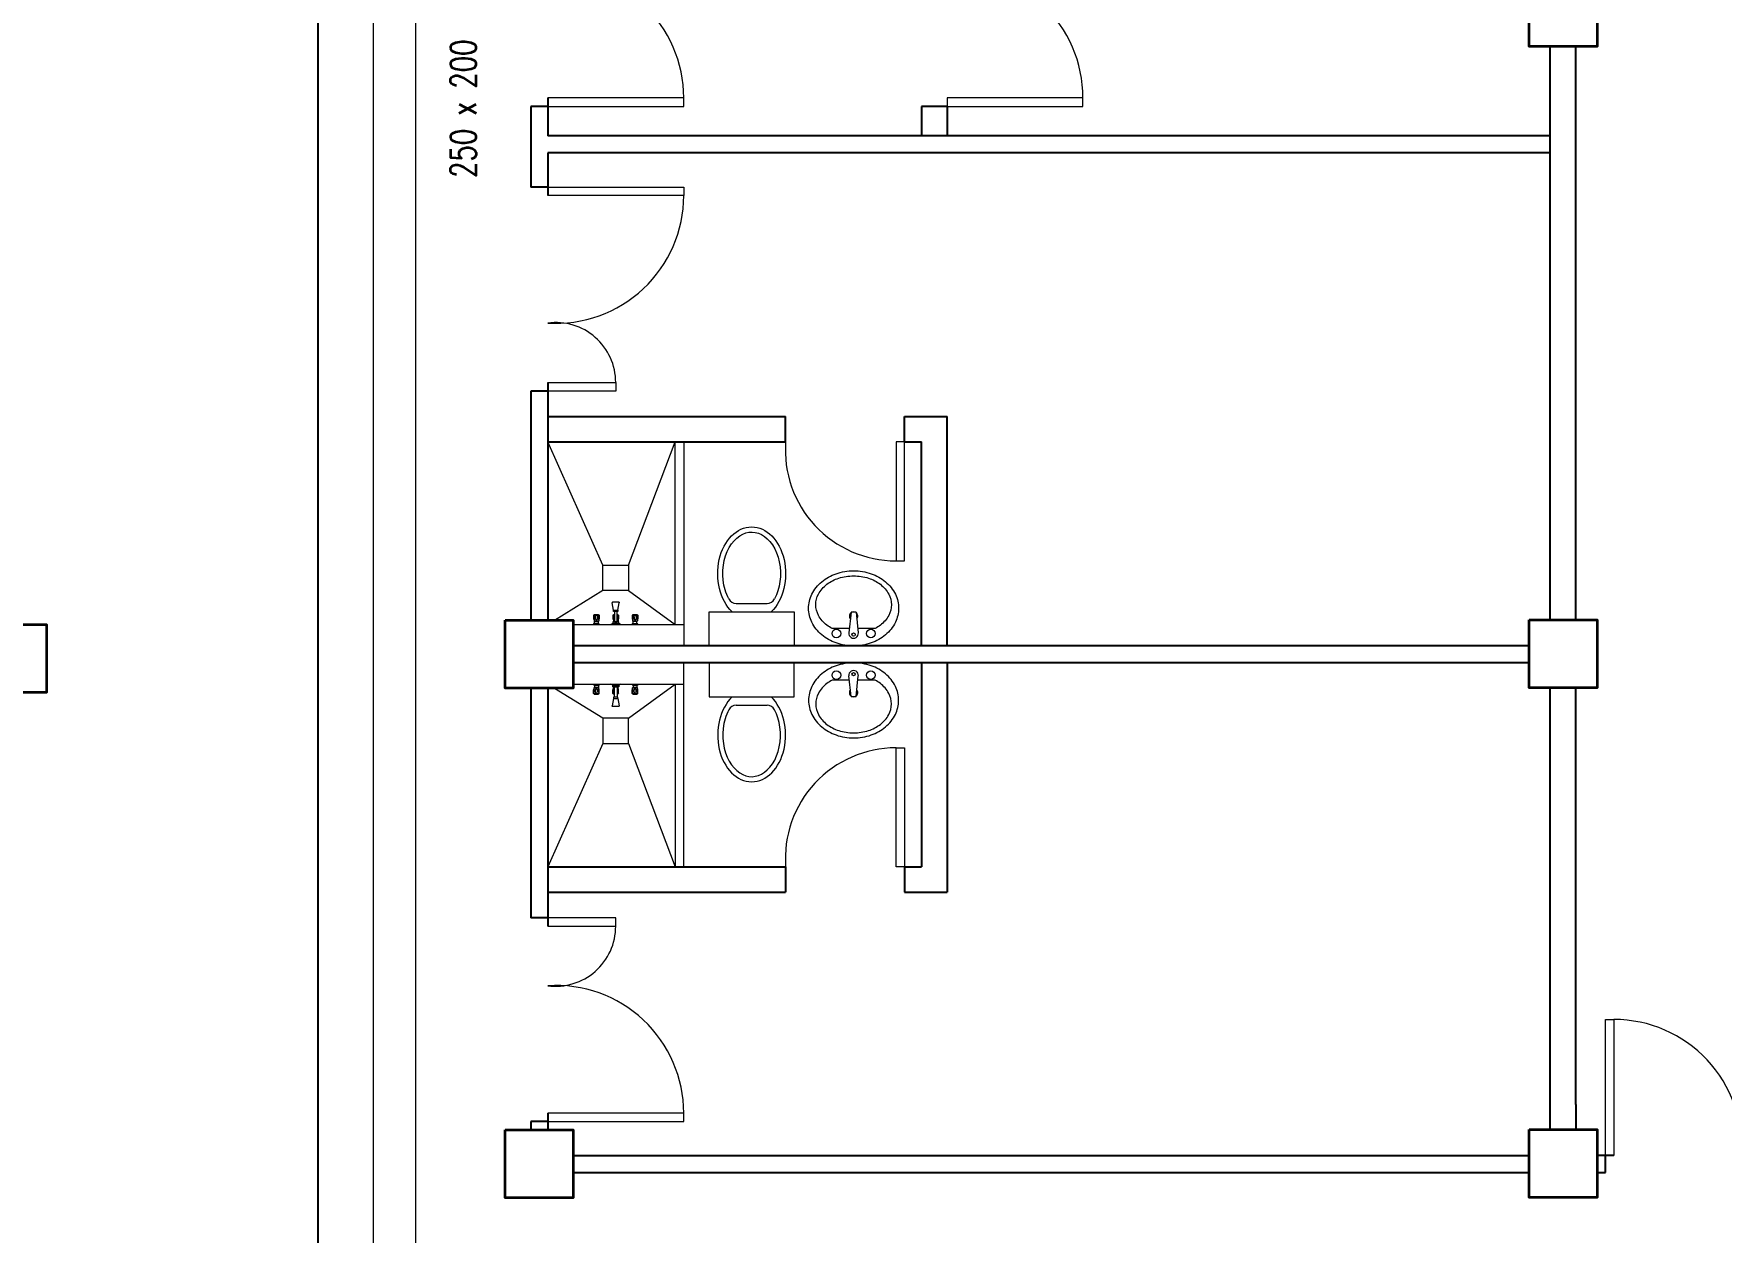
# Model space of a CAD drawing. Header units: millimetres. Extents: x 3 to 421, y 1 to 233.
# Drawn here: x 357.13 to 367.06, y 142.06 to 149.12 of the extents above; entities that cross this region are included whole.
import ezdxf

# ---------------------------------------------------------------- set-up
doc = ezdxf.new("R2010")
doc.units = ezdxf.units.MM
doc.header["$MEASUREMENT"] = 0
doc.layers.add('ahu line', color=150, linetype='Continuous', lineweight=20)
doc.layers.add('diffuser', color=7, linetype='Continuous')
doc.layers.add('ducting label', color=7, linetype='Continuous')
doc.styles.add('Arch-Dim', font='simplex.shx', dxfattribs={"width": 0.75})
doc.styles.get("Standard").update_dxf_attribs({"font": 'arial.ttf'})
doc.dimstyles.new('Copy of dimension', dxfattribs={"dimtxt": 0.3, "dimasz": 0.3, "dimexe": 0.18, "dimexo": 0.0625, "dimgap": 0.09, "dimtad": 0, "dimzin": 0, "dimdsep": 46, "dimtxsty": 'Standard', "dimblk": 'OBLIQUE', "dimcen": 0.09, "dimclrd": 256, "dimclre": 256, "dimclrt": 256, "dimadec": 0, "dimazin": 0, "dimtfac": 1, "dimtofl": 0, "dimtmove": 0, "dimatfit": 3, "dimldrblk": 'OBLIQUE', "dimfxl": 1, "dimtolj": 1, "dimtzin": 0, "dimarcsym": 0})

# ---------------------------------------------------------------- blocks, each defined once
blk = doc.blocks.new('_Oblique')
at = {"color": 0, "linetype": 'ByBlock', "lineweight": -2}
blk.add_line((-0.5, -0.5), (0.5, 0.5), dxfattribs=at)
blk = doc.blocks.new('*D66')
at = {"layer": 'Defpoints', "color": 0, "transparency": 16777216}
for p in [(359.4825, 150.0442), (358.8053, 112.0381), (359.4825, 112.0381)]:
    blk.add_point(p, dxfattribs=at)
at = {"layer": 'diffuser', "lineweight": -2, "transparency": 16777216}
for p, q in [((359.42, 150.0442), (358.6253, 150.0442)), ((358.8053, 150.0442), (358.8053, 131.6045)), ((358.8053, 112.0381), (358.8053, 130.4703)), ((359.42, 112.0381), (358.6253, 112.0381))]:
    blk.add_line(p, q, dxfattribs=at)
at = {"layer": 'diffuser', "lineweight": -2, "transparency": 16777216, "xscale": 0.3, "yscale": 0.3, "zscale": 0.3}
for p, rotation in [((358.8053, 150.0442), 90), ((358.8053, 112.0381), 270)]:
    blk.add_blockref('_Oblique', p, dxfattribs=dict(at, rotation=rotation))
at = {"layer": 'diffuser', "transparency": 16777216, "insert": (358.8053, 131.0374), "char_height": 0.3, "attachment_point": 5, "rotation": 90}
blk.add_mtext('\\A1;38.01', dxfattribs=at)

msp = doc.modelspace()

# ---------------------------------------------------------------- linework, layer by layer
at = {"color": 8, "linetype": 'ByBlock', "lineweight": 9}
for p, q in [((366.0582, 148.5169), (366.0582, 149.044)), ((366.2082, 146.6169), (366.2082, 147.6169)), ((366.2082, 145.669), (366.2082, 146.4669)), ((360.3082, 145.641), (360.9582, 145.641)), ((360.3082, 145.291), (360.9582, 145.291)), ((366.0582, 142.8169), (366.0582, 142.669)), ((366.3332, 142.5669), (366.3332, 142.5669)), ((366.3332, 142.4169), (366.3332, 142.4169)), ((366.3832, 142.4169), (366.3332, 142.4169))]:
    msp.add_line(p, q, dxfattribs=at)
at = {"color": 8, "linetype": 'ByBlock', "lineweight": 25}
for p, q in [((366.0582, 145.669), (366.0582, 149.044)), ((366.2082, 145.669), (366.2082, 149.044)), ((360.0582, 148.691), (360.0582, 148.4669)), ((360.1582, 148.691), (360.0582, 148.691)), ((360.1582, 148.741), (360.1582, 148.5169)), ((366.0582, 148.5169), (360.1582, 148.5169)), ((360.0582, 148.4669), (360.0582, 148.216)), ((366.0582, 148.4169), (360.1582, 148.4169)), ((360.1582, 148.4169), (360.1582, 148.166)), ((366.0582, 145.669), (366.0582, 148.4169)), ((360.1582, 148.216), (360.0582, 148.216)), ((360.0582, 147.016), (360.0582, 145.6669)), ((360.1582, 147.016), (360.0582, 147.016)), ((360.1582, 147.066), (360.1582, 145.6669)), ((365.9332, 145.5169), (360.3082, 145.5169)), ((365.9332, 145.4169), (360.3082, 145.4169)), ((360.0582, 145.2669), (360.0582, 143.916)), ((360.1582, 145.2669), (360.1582, 143.866)), ((366.0582, 142.669), (366.0582, 145.269)), ((366.0582, 142.8169), (366.0582, 145.269)), ((366.2082, 142.8169), (366.2082, 145.269)), ((360.1582, 143.916), (360.0582, 143.916)), ((366.2082, 142.8169), (366.2082, 142.669)), ((360.0582, 142.716), (360.0582, 142.6669)), ((360.1582, 142.716), (360.0582, 142.716)), ((360.1582, 142.766), (360.1582, 142.6669)), ((360.3082, 142.5169), (365.9332, 142.5169)), ((366.4332, 142.5169), (366.3332, 142.5169)), ((366.3832, 142.4169), (366.3832, 142.5169)), ((360.3082, 142.4169), (365.9332, 142.4169)), ((366.3332, 142.4169), (366.3832, 142.4169))]:
    msp.add_line(p, q, dxfattribs=at)
at = {"color": 8, "linetype": 'Continuous', "lineweight": 25}
for p, q in [((362.3582, 148.691), (362.3582, 148.516)), ((362.5082, 148.691), (362.3582, 148.691)), ((362.5082, 148.691), (362.5082, 148.516))]:
    msp.add_line(p, q, dxfattribs=at)
at = {"color": 8, "linetype": 'ByBlock', "lineweight": 25, "ltscale": 0.3}
for p, q in [((360.1582, 146.866), (361.5582, 146.866)), ((361.5582, 146.716), (361.5582, 146.866)), ((362.2582, 146.866), (362.5082, 146.866)), ((362.2582, 146.716), (362.2582, 146.866)), ((362.5082, 145.516), (362.5082, 146.866)), ((360.1582, 146.716), (361.5582, 146.716)), ((362.2582, 146.716), (362.3582, 146.716)), ((362.3582, 145.516), (362.3582, 146.716)), ((362.3582, 145.416), (362.3582, 144.216)), ((362.5082, 145.416), (362.5082, 144.066)), ((360.1582, 144.216), (361.5582, 144.216)), ((361.5582, 144.216), (361.5582, 144.066)), ((362.2582, 144.216), (362.3582, 144.216)), ((362.2582, 144.216), (362.2582, 144.066)), ((360.1582, 144.066), (361.5582, 144.066)), ((362.2582, 144.066), (362.5082, 144.066))]:
    msp.add_line(p, q, dxfattribs=at)
at = {"color": 8, "linetype": 'ByBlock', "lineweight": 9, "ltscale": 0.3}
for p, q in [((360.4832, 145.991), (360.1582, 146.716)), ((360.6332, 145.991), (360.9082, 146.716)), ((360.4832, 145.841), (360.1988, 145.666)), ((360.6332, 145.841), (360.9082, 145.641)), ((360.4832, 145.091), (360.1988, 145.266)), ((360.6332, 145.091), (360.9082, 145.291)), ((360.4832, 144.941), (360.1582, 144.216)), ((360.6332, 144.941), (360.9082, 144.216))]:
    msp.add_line(p, q, dxfattribs=at)
at = {"color": 8, "lineweight": 9}
for p, q in [((360.4315, 145.6982), (360.4279, 145.6963)), ((360.4279, 145.6963), (360.4612, 145.6963)), ((360.4279, 145.6963), (360.4279, 145.6744)), ((360.4315, 145.6997), (360.4576, 145.6997)), ((360.4315, 145.6997), (360.4315, 145.6982)), ((360.4315, 145.6982), (360.4576, 145.6982)), ((360.4576, 145.6997), (360.4576, 145.6982)), ((360.4576, 145.6982), (360.4612, 145.6963)), ((360.4612, 145.6963), (360.4612, 145.6744)), ((360.5459, 145.7264), (360.5373, 145.7683)), ((360.5775, 145.7729), (360.5388, 145.7729)), ((360.5451, 145.6982), (360.5415, 145.6963)), ((360.5415, 145.6963), (360.5506, 145.6963)), ((360.5415, 145.6963), (360.5415, 145.6744)), ((360.5451, 145.6997), (360.5506, 145.6997)), ((360.5451, 145.6997), (360.5451, 145.6982)), ((360.5451, 145.6982), (360.5506, 145.6982)), ((360.5459, 145.7188), (360.5459, 145.7264)), ((360.5459, 145.7264), (360.5705, 145.7264)), ((360.5459, 145.7264), (360.5705, 145.7264)), ((360.5705, 145.7188), (360.5459, 145.7188)), ((360.5506, 145.7188), (360.5506, 145.6565)), ((360.5658, 145.6565), (360.5658, 145.7188)), ((360.5658, 145.6998), (360.5713, 145.6998)), ((360.5658, 145.6982), (360.5713, 145.6982)), ((360.5658, 145.6963), (360.5749, 145.6963)), ((360.5705, 145.7264), (360.579, 145.7683)), ((360.5705, 145.7264), (360.5705, 145.7188)), ((360.5713, 145.6998), (360.5713, 145.6982)), ((360.5713, 145.6982), (360.5749, 145.6963)), ((360.5749, 145.6963), (360.5749, 145.6744)), ((360.6588, 145.6982), (360.6552, 145.6964)), ((360.6552, 145.6964), (360.6552, 145.6744)), ((360.6552, 145.6964), (360.6885, 145.6964)), ((360.6588, 145.6998), (360.6588, 145.6982)), ((360.6588, 145.6998), (360.6849, 145.6998)), ((360.6588, 145.6982), (360.6849, 145.6982)), ((360.6849, 145.6998), (360.6849, 145.6982)), ((360.6849, 145.6982), (360.6885, 145.6964)), ((360.6885, 145.6964), (360.6885, 145.6744)), ((361.1082, 145.516), (361.1082, 145.716)), ((361.1082, 145.716), (361.6082, 145.716)), ((361.2676, 145.766), (361.4486, 145.766)), ((361.6082, 145.716), (361.6082, 145.516)), ((361.9437, 145.7139), (361.9304, 145.5921)), ((361.9727, 145.7139), (361.986, 145.5921)), ((360.4275, 145.6418), (360.4309, 145.6486)), ((360.4275, 145.6418), (360.4616, 145.6418)), ((360.4275, 145.6418), (360.4275, 145.641)), ((360.4275, 145.641), (360.4616, 145.641)), ((360.4279, 145.6744), (360.4301, 145.6703)), ((360.4305, 145.6685), (360.4305, 145.6626)), ((360.4305, 145.6626), (360.4313, 145.6603)), ((360.4305, 145.6626), (360.4586, 145.6626)), ((360.4309, 145.6486), (360.4582, 145.6486)), ((360.4313, 145.6744), (360.4387, 145.6744)), ((360.4313, 145.6603), (360.4578, 145.6603)), ((360.4315, 145.6875), (360.4315, 145.6754)), ((360.4332, 145.6486), (360.4332, 145.6603)), ((360.4385, 145.6876), (360.4385, 145.6755)), ((360.4578, 145.6744), (360.4504, 145.6744)), ((360.4506, 145.6876), (360.4506, 145.6755)), ((360.4559, 145.6486), (360.4559, 145.6603)), ((360.4576, 145.6875), (360.4576, 145.6754)), ((360.4586, 145.6626), (360.4578, 145.6603)), ((360.4616, 145.6418), (360.4582, 145.6486)), ((360.4586, 145.6685), (360.4586, 145.6626)), ((360.4612, 145.6744), (360.459, 145.6703)), ((360.4616, 145.6418), (360.4616, 145.641)), ((360.5408, 145.6468), (360.5292, 145.641)), ((360.5292, 145.641), (360.5872, 145.641)), ((360.5756, 145.6565), (360.5408, 145.6565)), ((360.5408, 145.6565), (360.5408, 145.6468)), ((360.5756, 145.6468), (360.5408, 145.6468)), ((360.5408, 145.6468), (360.5756, 145.6468)), ((360.5415, 145.6744), (360.5437, 145.6703)), ((360.5442, 145.6685), (360.5442, 145.6626)), ((360.5442, 145.6626), (360.5506, 145.6626)), ((360.5442, 145.6626), (360.5449, 145.6604)), ((360.5449, 145.6604), (360.5506, 145.6604)), ((360.545, 145.6744), (360.5506, 145.6744)), ((360.5451, 145.6875), (360.5451, 145.6754)), ((360.5468, 145.6565), (360.5468, 145.6604)), ((360.5506, 145.6565), (360.5658, 145.6565)), ((360.5714, 145.6744), (360.5658, 145.6744)), ((360.5658, 145.6626), (360.5722, 145.6626)), ((360.5658, 145.6604), (360.5714, 145.6604)), ((360.5696, 145.6565), (360.5696, 145.6604)), ((360.5713, 145.6875), (360.5713, 145.6754)), ((360.5722, 145.6626), (360.5714, 145.6604)), ((360.5722, 145.6685), (360.5722, 145.6626)), ((360.5749, 145.6744), (360.5727, 145.6703)), ((360.5756, 145.6468), (360.5756, 145.6565)), ((360.5872, 145.641), (360.5756, 145.6468)), ((360.6548, 145.6418), (360.6582, 145.6486)), ((360.6548, 145.6418), (360.6548, 145.641)), ((360.6548, 145.6418), (360.6889, 145.6418)), ((360.6548, 145.641), (360.6889, 145.6411)), ((360.6552, 145.6744), (360.6574, 145.6703)), ((360.6578, 145.6685), (360.6578, 145.6626)), ((360.6578, 145.6626), (360.6858, 145.6626)), ((360.6578, 145.6626), (360.6586, 145.6604)), ((360.6582, 145.6486), (360.6855, 145.6486)), ((360.6586, 145.6744), (360.6659, 145.6744)), ((360.6586, 145.6604), (360.6851, 145.6604)), ((360.6587, 145.6875), (360.6587, 145.6754)), ((360.6605, 145.6486), (360.6605, 145.6604)), ((360.6658, 145.6876), (360.6658, 145.6755)), ((360.685, 145.6744), (360.6777, 145.6744)), ((360.6779, 145.6876), (360.6779, 145.6755)), ((360.6832, 145.6486), (360.6832, 145.6604)), ((360.6849, 145.6875), (360.6849, 145.6754)), ((360.6858, 145.6626), (360.6851, 145.6604)), ((360.6889, 145.6418), (360.6855, 145.6486)), ((360.6858, 145.6685), (360.6858, 145.6626)), ((360.6885, 145.6744), (360.6863, 145.6703)), ((360.6889, 145.6418), (360.6889, 145.6411)), ((361.6082, 145.516), (361.1082, 145.516)), ((361.1082, 145.416), (361.1082, 145.216)), ((361.6082, 145.416), (361.1082, 145.416)), ((361.6082, 145.216), (361.6082, 145.416)), ((361.9437, 145.2182), (361.9304, 145.34)), ((361.9727, 145.2182), (361.986, 145.34)), ((360.4275, 145.2911), (360.4616, 145.291)), ((360.4275, 145.2903), (360.4275, 145.2911)), ((360.4275, 145.2903), (360.4616, 145.2903)), ((360.4275, 145.2903), (360.4309, 145.2835)), ((360.4279, 145.2577), (360.4301, 145.2618)), ((360.4279, 145.2358), (360.4279, 145.2577)), ((360.4279, 145.2358), (360.4612, 145.2357)), ((360.4315, 145.2339), (360.4279, 145.2358)), ((360.4305, 145.2695), (360.4313, 145.2717)), ((360.4305, 145.2695), (360.4586, 145.2695)), ((360.4305, 145.2636), (360.4305, 145.2695)), ((360.4309, 145.2835), (360.4582, 145.2835)), ((360.4313, 145.2717), (360.4578, 145.2717)), ((360.4313, 145.2577), (360.4387, 145.2577)), ((360.4315, 145.2446), (360.4315, 145.2567)), ((360.4315, 145.2339), (360.4576, 145.2339)), ((360.4315, 145.2323), (360.4315, 145.2339)), ((360.4315, 145.2323), (360.4576, 145.2323)), ((360.4332, 145.2835), (360.4332, 145.2717)), ((360.4385, 145.2445), (360.4385, 145.2566)), ((360.4578, 145.2577), (360.4504, 145.2577)), ((360.4506, 145.2445), (360.4506, 145.2566)), ((360.4559, 145.2835), (360.4559, 145.2717)), ((360.4576, 145.2446), (360.4576, 145.2567)), ((360.4576, 145.2339), (360.4612, 145.2357)), ((360.4576, 145.2323), (360.4576, 145.2339)), ((360.4586, 145.2695), (360.4578, 145.2717)), ((360.4616, 145.2903), (360.4582, 145.2835)), ((360.4586, 145.2636), (360.4586, 145.2695)), ((360.4612, 145.2577), (360.459, 145.2618)), ((360.4612, 145.2357), (360.4612, 145.2577)), ((360.4616, 145.2903), (360.4616, 145.291)), ((360.5408, 145.2853), (360.5292, 145.291)), ((360.5292, 145.291), (360.5872, 145.291)), ((360.5459, 145.2057), (360.5373, 145.1637)), ((360.5756, 145.2853), (360.5408, 145.2853)), ((360.5408, 145.2756), (360.5408, 145.2853)), ((360.5408, 145.2853), (360.5756, 145.2853)), ((360.5756, 145.2756), (360.5408, 145.2756)), ((360.5415, 145.2577), (360.5437, 145.2618)), ((360.5415, 145.2357), (360.5415, 145.2577)), ((360.5415, 145.2357), (360.5506, 145.2357)), ((360.5451, 145.2338), (360.5415, 145.2357)), ((360.5442, 145.2694), (360.5449, 145.2717)), ((360.5442, 145.2694), (360.5506, 145.2694)), ((360.5442, 145.2636), (360.5442, 145.2694)), ((360.5449, 145.2717), (360.5506, 145.2717)), ((360.545, 145.2577), (360.5506, 145.2577)), ((360.5451, 145.2446), (360.5451, 145.2567)), ((360.5451, 145.2338), (360.5506, 145.2338)), ((360.5451, 145.2323), (360.5451, 145.2338)), ((360.5451, 145.2323), (360.5506, 145.2323)), ((360.5459, 145.2132), (360.5459, 145.2057)), ((360.5705, 145.2132), (360.5459, 145.2132)), ((360.5459, 145.2057), (360.5705, 145.2057)), ((360.5459, 145.2057), (360.5705, 145.2057)), ((360.5468, 145.2756), (360.5468, 145.2717)), ((360.5506, 145.2132), (360.5506, 145.2756)), ((360.5506, 145.2756), (360.5658, 145.2756)), ((360.5658, 145.2756), (360.5658, 145.2132)), ((360.5658, 145.2717), (360.5714, 145.2717)), ((360.5658, 145.2694), (360.5722, 145.2694)), ((360.5714, 145.2577), (360.5658, 145.2577)), ((360.5658, 145.2357), (360.5749, 145.2357)), ((360.5658, 145.2338), (360.5713, 145.2338)), ((360.5658, 145.2323), (360.5713, 145.2323)), ((360.5696, 145.2756), (360.5696, 145.2717)), ((360.5705, 145.2057), (360.5705, 145.2132)), ((360.5705, 145.2057), (360.579, 145.1637)), ((360.5713, 145.2446), (360.5713, 145.2567)), ((360.5713, 145.2338), (360.5749, 145.2357)), ((360.5713, 145.2323), (360.5713, 145.2338)), ((360.5722, 145.2694), (360.5714, 145.2717)), ((360.5722, 145.2636), (360.5722, 145.2694)), ((360.5749, 145.2577), (360.5727, 145.2618)), ((360.5749, 145.2357), (360.5749, 145.2577)), ((360.5872, 145.291), (360.5756, 145.2853)), ((360.5756, 145.2853), (360.5756, 145.2756)), ((360.6548, 145.2903), (360.6548, 145.291)), ((360.6548, 145.291), (360.6889, 145.291)), ((360.6548, 145.2903), (360.6582, 145.2835)), ((360.6548, 145.2903), (360.6889, 145.2903)), ((360.6552, 145.2577), (360.6574, 145.2618)), ((360.6552, 145.2357), (360.6552, 145.2577)), ((360.6588, 145.2338), (360.6552, 145.2357)), ((360.6552, 145.2357), (360.6885, 145.2357)), ((360.6578, 145.2694), (360.6586, 145.2717)), ((360.6578, 145.2636), (360.6578, 145.2694)), ((360.6578, 145.2694), (360.6858, 145.2694)), ((360.6582, 145.2835), (360.6855, 145.2834)), ((360.6586, 145.2717), (360.6851, 145.2717)), ((360.6586, 145.2577), (360.6659, 145.2577)), ((360.6587, 145.2445), (360.6587, 145.2567)), ((360.6588, 145.2323), (360.6588, 145.2338)), ((360.6588, 145.2338), (360.6849, 145.2338)), ((360.6588, 145.2323), (360.6849, 145.2323)), ((360.6605, 145.2835), (360.6605, 145.2717)), ((360.6658, 145.2444), (360.6658, 145.2566)), ((360.685, 145.2577), (360.6777, 145.2577)), ((360.6779, 145.2444), (360.6779, 145.2566)), ((360.6832, 145.2835), (360.6832, 145.2717)), ((360.6849, 145.2445), (360.6849, 145.2567)), ((360.6849, 145.2338), (360.6885, 145.2357)), ((360.6849, 145.2323), (360.6849, 145.2338)), ((360.6858, 145.2694), (360.6851, 145.2717)), ((360.6889, 145.2903), (360.6855, 145.2834)), ((360.6858, 145.2636), (360.6858, 145.2694)), ((360.6885, 145.2577), (360.6863, 145.2618)), ((360.6885, 145.2357), (360.6885, 145.2577)), ((360.6889, 145.2903), (360.6889, 145.291)), ((361.1082, 145.216), (361.6082, 145.216)), ((360.5775, 145.1592), (360.5388, 145.1592)), ((361.2676, 145.166), (361.4486, 145.166))]:
    msp.add_line(p, q, dxfattribs=at)
at = {"color": 8, "linetype": 'ByBlock', "lineweight": 35}
for points in [[(365.9332, 149.444), (366.3332, 149.444), (366.3332, 149.044), (365.9332, 149.044)], [(356.8082, 145.641), (357.2082, 145.641), (357.2082, 145.241), (356.8082, 145.241)], [(359.9082, 145.6669), (360.3082, 145.6669), (360.3082, 145.2669), (359.9082, 145.2669)], [(365.9332, 145.669), (366.3332, 145.669), (366.3332, 145.269), (365.9332, 145.269)], [(359.9082, 142.6669), (360.3082, 142.6669), (360.3082, 142.2669), (359.9082, 142.2669)], [(365.9332, 142.669), (366.3332, 142.669), (366.3332, 142.269), (365.9332, 142.269)]]:
    msp.add_lwpolyline(points, close=True, dxfattribs=at)
at = {"color": 8, "lineweight": 13, "ltscale": 0.03}
for points in [[(360.1582, 148.741), (360.1582, 148.691), (360.9582, 148.691), (360.9582, 148.741)], [(362.5082, 148.741), (362.5082, 148.691), (363.3082, 148.691), (363.3082, 148.741)], [(360.1582, 148.166), (360.1582, 148.216), (360.9582, 148.216), (360.9582, 148.166)], [(360.1582, 147.016), (360.1582, 147.066), (360.5582, 147.066), (360.5582, 147.016)], [(362.2582, 146.716), (362.2082, 146.716), (362.2082, 146.016), (362.2582, 146.016)], [(362.2582, 144.216), (362.2082, 144.216), (362.2082, 144.916), (362.2582, 144.916)], [(360.1582, 143.916), (360.1582, 143.866), (360.5582, 143.866), (360.5582, 143.916)], [(366.4332, 142.5169), (366.3832, 142.5169), (366.3832, 143.3169), (366.4332, 143.3169)], [(360.1582, 142.766), (360.1582, 142.716), (360.9582, 142.716), (360.9582, 142.766)]]:
    msp.add_lwpolyline(points, close=True, dxfattribs=at)
at = {"color": 8, "linetype": 'ByBlock', "lineweight": 9, "ltscale": 0.3}
for points in [[(360.9082, 145.641), (360.9082, 146.716), (360.9582, 146.716), (360.9582, 145.516), (360.9582, 145.516)], [(360.9082, 145.291), (360.9082, 144.216), (360.9582, 144.216), (360.9582, 145.416), (360.9582, 145.416)]]:
    msp.add_lwpolyline(points, dxfattribs=at)
at = {"color": 8, "linetype": 'ByBlock', "lineweight": 9, "ltscale": 0.03}
for points in [[(360.6332, 145.841), (360.4832, 145.841), (360.4832, 145.991), (360.6332, 145.991)], [(360.6332, 145.091), (360.4832, 145.091), (360.4832, 144.941), (360.6332, 144.941)]]:
    msp.add_lwpolyline(points, close=True, dxfattribs=at)
at = {"color": 8, "lineweight": 9}
for points in [[(361.6932, 145.737, -0.11576), (361.7125, 145.8195, -0.104047), (361.7708, 145.8933, -0.090875), (361.8547, 145.9407, -0.083344), (361.9582, 145.958, -0.083344), (362.0617, 145.9407, -0.090875), (362.1456, 145.8933, -0.104047), (362.2038, 145.8195, -0.11576), (362.2232, 145.737, -0.11576), (362.2038, 145.6546, -0.104047), (362.1456, 145.5808, -0.090875), (362.0617, 145.5334, -0.083344), (361.9582, 145.516, -0.083344), (361.8547, 145.5334, -0.090875), (361.7708, 145.5808, -0.104047), (361.7125, 145.6546, -0.11576)], [(361.6932, 145.195, 0.11576), (361.7125, 145.1126, 0.104047), (361.7708, 145.0388, 0.090875), (361.8547, 144.9914, 0.083344), (361.9582, 144.974, 0.083344), (362.0617, 144.9914, 0.090875), (362.1456, 145.0388, 0.104047), (362.2038, 145.1126, 0.11576), (362.2232, 145.195, 0.11576), (362.2038, 145.2775, 0.104047), (362.1456, 145.3513, 0.090875), (362.0617, 145.3987, 0.083344), (361.9582, 145.416, 0.083344), (361.8547, 145.3987, 0.090875), (361.7708, 145.3513, 0.104047), (361.7125, 145.2775, 0.11576)]]:
    msp.add_lwpolyline(points, format="xyb", close=True, dxfattribs=at)
for points in [[(361.7357, 145.758, -0.124838), (361.7516, 145.8206, -0.105788), (361.8009, 145.8782, -0.086697), (361.8706, 145.9145, -0.076776), (361.9582, 145.928, -0.076776), (362.0458, 145.9145, -0.086697), (362.1155, 145.8782, -0.105788), (362.1648, 145.8206, -0.124838), (362.1807, 145.758, -0.124838), (362.1648, 145.6955, -0.105788), (362.1155, 145.6378, -0.040067), (362.0848, 145.618), (361.9826, 145.618, -0.040067)], [(361.9338, 145.618), (361.8316, 145.618, -0.040067), (361.8009, 145.6378, -0.105788), (361.7516, 145.6955, -0.124838), (361.7357, 145.758, -0.124838)], [(361.7357, 145.174, 0.124838), (361.7516, 145.1115, 0.105788), (361.8009, 145.0538, 0.086697), (361.8706, 145.0176, 0.076776), (361.9582, 145.004, 0.076776), (362.0458, 145.0176, 0.086697), (362.1155, 145.0538, 0.105788), (362.1648, 145.1115, 0.124838), (362.1807, 145.174, 0.124838), (362.1648, 145.2366, 0.105788), (362.1155, 145.2942, 0.040067), (362.0848, 145.314), (361.9826, 145.314, 0.040067)], [(361.9338, 145.314), (361.8316, 145.314, 0.040067), (361.8009, 145.2942, 0.105788), (361.7516, 145.2366, 0.124838), (361.7357, 145.174, 0.124838)]]:
    msp.add_lwpolyline(points, format="xyb", dxfattribs=at)
for centre, radius in [((361.8566, 145.589), 0.0255), ((361.9582, 145.5825), 0.0095), ((362.0598, 145.589), 0.0255), ((361.8566, 145.343), 0.0255), ((361.9582, 145.3495), 0.0095), ((362.0598, 145.343), 0.0255)]:
    msp.add_circle(centre, radius, dxfattribs=at)
at = {"color": 8, "lineweight": 13, "ltscale": 0.03}
for centre, radius, start, end in [((360.2066, 148.741), 0.7516, 0, 93.69522), ((362.5566, 148.741), 0.7516, 0, 93.69522), ((360.2066, 148.166), 0.7516, 266.30478, 0), ((360.2051, 147.066), 0.3531, 0, 97.62815), ((362.2082, 146.6678), 0.6518, 175.75781, 270), ((362.2082, 144.2643), 0.6518, 90, 184.24219), ((360.2051, 143.866), 0.3531, 262.37185, 0), ((360.2066, 142.766), 0.7516, 0, 93.69522), ((366.4332, 142.5654), 0.7516, 356.30478, 90)]:
    msp.add_arc(centre, radius, start, end, dxfattribs=at)
at = {"color": 8, "lineweight": 9}
for centre, radius, start, end in [((361.2676, 145.816), 0.05, 208.15006, 270), ((361.4486, 145.816), 0.05, 270, 331.99164), ((361.9582, 145.691), 0.025, 126.30681, 221.20218), ((361.9582, 145.6202), 0.0948, 81.20259, 98.79741), ((361.9582, 145.691), 0.025, 71.37929, 108.62071), ((361.9582, 145.691), 0.025, 318.79782, 53.69319), ((361.9582, 145.589), 0.028, 173.75449, 6.24551), ((361.9582, 145.343), 0.028, 353.75449, 186.24551), ((361.9582, 145.2411), 0.025, 138.79782, 233.69319), ((361.9582, 145.3118), 0.0948, 261.20259, 278.79741), ((361.9582, 145.2411), 0.025, 251.37929, 288.62071), ((361.9582, 145.2411), 0.025, 306.30681, 41.20218), ((361.2676, 145.116), 0.05, 90, 151.84994), ((361.4486, 145.116), 0.05, 28.00836, 90)]:
    msp.add_arc(centre, radius, start, end, dxfattribs=at)
at = {"color": 8, "lineweight": 9, "extrusion": (0, 0, -1)}
msp.add_ellipse((361.3582, 145.941), major_axis=(0, -0.275), ratio=0.727273, start_param=0.612555, end_param=5.670631, dxfattribs=at)
at = {"color": 8, "lineweight": 9, "extrusion": (4.99074e-41, 2.88216e-41, -1)}
for centre, major_axis, start_param, end_param in [((360.4188, 145.6867), (0.00896, -0.00896), -1.559299, -0.848214), ((360.4489, 145.6868), (0.00738, 0.00738), 4.000472, 4.78527), ((360.4445, 145.6919), (0.00268, 0.00268), 4.78527, 6.21008), ((360.4402, 145.6868), (0.00738, -0.00738), 4.639283, 5.424081), ((360.4703, 145.6867), (0.00896, 0.00896), 3.989582, 4.700667), ((360.5325, 145.6867), (0.00896, 0.00896), 0.011497, 0.722582), ((360.5839, 145.6867), (0.00896, -0.00896), 2.418785, 3.129871), ((360.5755, 145.7697), (0.00268, 0.00268), 6.066508, 7.43657), ((360.6461, 145.6867), (0.00896, -0.00896), -1.559299, -0.848214), ((360.6762, 145.6869), (0.00738, 0.00738), 4.000472, 4.78527), ((360.6718, 145.6919), (0.00268, -0.00268), 3.214474, 4.639283), ((360.6675, 145.6869), (0.00738, 0.00738), 6.21008, 6.994878), ((360.6976, 145.6867), (0.00896, -0.00896), 2.418785, 3.129871), ((360.4163, 145.6814), (0.0118, -0.0118), -0.264769, -0.132543), ((360.4267, 145.6685), (0.00268, 0.00268), 0.291344, 0.785286), ((360.4277, 145.6754), (0.00268, -0.00268), -0.785511, -0.157871), ((360.4423, 145.6755), (0.00268, 0.00268), 3.299239, 3.926878), ((360.4494, 145.6806), (0.00887, -0.00887), 1.36743, 1.728443), ((360.4446, 145.6733), (0.00268, -0.00268), 0.203142, 1.36743), ((360.4397, 145.6806), (0.00887, 0.00887), 1.412925, 1.773938), ((360.4468, 145.6755), (0.00268, 0.00268), 0.785286, 1.412925), ((360.4614, 145.6754), (0.00268, 0.00268), 3.299239, 3.926878), ((360.4728, 145.6814), (0.0118, -0.0118), 1.703115, 1.83534), ((360.4624, 145.6685), (0.00268, 0.00268), 3.926878, 4.42082), ((360.5299, 145.6814), (0.0118, 0.0118), 1.306028, 1.438253), ((360.5404, 145.6685), (0.00268, -0.00268), -1.279452, -0.785511), ((360.5413, 145.6754), (0.00268, -0.00268), -0.785511, -0.157871), ((360.5751, 145.6754), (0.00268, 0.00268), 3.299239, 3.926878), ((360.5864, 145.6814), (0.0118, 0.0118), 3.273911, 3.406137), ((360.576, 145.6685), (0.00268, 0.00268), 3.926878, 4.42082), ((360.6436, 145.6815), (0.0118, -0.0118), -0.264769, -0.132543), ((360.654, 145.6685), (0.00268, -0.00268), -1.279452, -0.785511), ((360.655, 145.6754), (0.00268, 0.00268), 0.785286, 1.412925), ((360.6695, 145.6755), (0.00268, 0.00268), 3.299239, 3.926878), ((360.6766, 145.6806), (0.00887, 0.00887), 2.938226, 3.299239), ((360.6718, 145.6733), (0.00268, -0.00268), 0.203142, 1.36743), ((360.667, 145.6806), (0.00887, -0.00887), -0.157871, 0.203142), ((360.6741, 145.6755), (0.00268, 0.00268), 0.785286, 1.412925), ((360.6887, 145.6754), (0.00268, -0.00268), 1.728443, 2.356082), ((360.7001, 145.6815), (0.0118, -0.0118), 1.703115, 1.83534), ((360.6896, 145.6685), (0.00268, -0.00268), 2.356082, 2.850023)]:
    msp.add_ellipse(centre, major_axis=major_axis, ratio=1, start_param=start_param, end_param=end_param, dxfattribs=at)
at = {"color": 8, "lineweight": 9}
for centre, major_axis, ratio, start_param, end_param in [((360.5408, 145.7697), (0.00268, -0.00268), 1, 2.92514, 4.295202), ((360.4188, 145.2454), (-0.00896, 0.00896), 1, 3.15309, 3.864175), ((360.4163, 145.2507), (0.0118, 0.0118), 1, 6.018417, 6.150642), ((360.4267, 145.2636), (0.00268, 0.00268), 1, 5.003733, 5.497675), ((360.4277, 145.2567), (0.00268, 0.00268), 1, 5.497675, 6.125314), ((360.4423, 145.2566), (-0.00268, 0.00268), 1, 0.157647, 0.785286), ((360.4489, 145.2452), (-0.00738, 0.00738), 1, 0.858879, 1.643677), ((360.4494, 145.2515), (0.00887, 0.00887), 1, 1.36743, 1.728443), ((360.4445, 145.2402), (-0.00268, 0.00268), 1, 1.643677, 3.068487), ((360.4446, 145.2588), (-0.00268, 0.00268), 1, -1.367654, -0.203367), ((360.4397, 145.2515), (0.00887, 0.00887), 1, 6.125314, 6.486327), ((360.4402, 145.2452), (0.00738, 0.00738), 1, 4.639283, 5.424081), ((360.4468, 145.2566), (-0.00268, 0.00268), 1, 3.926878, 4.554518), ((360.4614, 145.2567), (0.00268, 0.00268), 1, 1.728443, 2.356082), ((360.4703, 145.2454), (0.00896, 0.00896), 1, 2.418785, 3.129871), ((360.4728, 145.2506), (-0.0118, 0.0118), 1, 0.132318, 0.264544), ((360.4624, 145.2636), (0.00268, 0.00268), 1, 2.356082, 2.850023), ((360.5325, 145.2454), (-0.00896, 0.00896), 1, 3.15309, 3.864175), ((360.5299, 145.2506), (0.0118, 0.0118), 1, 6.018417, 6.150642), ((360.5404, 145.2636), (-0.00268, 0.00268), 1, 3.432937, 3.926878), ((360.5413, 145.2567), (-0.00268, 0.00268), 1, 3.926878, 4.554518), ((360.5751, 145.2567), (-0.00268, 0.00268), 1, 0.157647, 0.785286), ((360.5839, 145.2453), (-0.00896, 0.00896), 1, 0.847989, 1.559075), ((360.5864, 145.2506), (0.0118, 0.0118), 1, 1.703115, 1.83534), ((360.576, 145.2636), (-0.00268, 0.00268), 1, 0.785286, 1.279227), ((360.6461, 145.2453), (-0.00896, 0.00896), 1, 3.15309, 3.864175), ((360.6436, 145.2506), (-0.0118, 0.0118), 1, 4.44762, 4.579846), ((360.654, 145.2636), (0.00268, 0.00268), 1, 5.003733, 5.497675), ((360.655, 145.2567), (0.00268, 0.00268), 1, 5.497675, 6.125314), ((360.6695, 145.2566), (-0.00268, 0.00268), 1, 0.157647, 0.785286), ((360.6762, 145.2452), (-0.00738, 0.00738), 1, 0.858879, 1.643677), ((360.6766, 145.2514), (0.00887, 0.00887), 1, 1.36743, 1.728443), ((360.6718, 145.2402), (-0.00268, 0.00268), 1, 1.643677, 3.068487), ((360.6718, 145.2588), (-0.00268, 0.00268), 1, -1.367654, -0.203367), ((360.667, 145.2514), (0.00887, 0.00887), 1, 6.125314, 6.486327), ((360.6675, 145.2452), (0.00738, 0.00738), 1, 4.639283, 5.424081), ((360.6741, 145.2566), (-0.00268, 0.00268), 1, 3.926878, 4.554518), ((360.6887, 145.2567), (0.00268, 0.00268), 1, 1.728443, 2.356082), ((360.6976, 145.2453), (0.00896, 0.00896), 1, 2.418785, 3.129871), ((360.7001, 145.2506), (-0.0118, 0.0118), 1, 0.132318, 0.264544), ((360.6896, 145.2636), (0.00268, 0.00268), 1, 2.356082, 2.850023), ((361.3582, 144.991), (0, 0.275), 0.727273, 0.612555, 5.670631), ((360.5755, 145.1624), (0.00268, 0.00268), 1, 4.495711, 5.865773)]:
    msp.add_ellipse(centre, major_axis=major_axis, ratio=ratio, start_param=start_param, end_param=end_param, dxfattribs=at)
at = {"color": 8, "lineweight": 9, "extrusion": (4.99074e-41, -2.88216e-41, -1)}
msp.add_ellipse((360.5408, 145.1624), major_axis=(0.00268, 0.00268), ratio=1, start_param=2.92514, end_param=4.295202, dxfattribs=at)
at = {"color": 8, "lineweight": 9}
for points in [[(361.2235, 145.7924), (361.2147, 145.8089), (361.2073, 145.8269), (361.1804, 145.9181), (361.1856, 146.0053), (361.2433, 146.1369), (361.2934, 146.1782), (361.3915, 146.1917), (361.4437, 146.1658), (361.5177, 146.0545), (361.5356, 145.9708), (361.5199, 145.8571), (361.5085, 145.8222), (361.4927, 145.7926)], [(361.2235, 145.1396), (361.2147, 145.1232), (361.2073, 145.1052), (361.1804, 145.014), (361.1856, 144.9268), (361.2433, 144.7952), (361.2934, 144.7538), (361.3915, 144.7404), (361.4437, 144.7663), (361.5177, 144.8775), (361.5356, 144.9612), (361.5199, 145.075), (361.5085, 145.1099), (361.4927, 145.1395)]]:
    msp.add_open_spline(points, degree=3, knots=[0.937253, 0.937253, 0.937253, 0.937253, 1.185372, 1.185372, 2.113864, 2.113864, 3.042356, 3.042356, 3.970847, 3.970847, 4.899339, 4.899339, 5.346062, 5.346062, 5.346062, 5.346062], dxfattribs=at)
at = {"layer": 'ahu line', "linetype": 'Continuous'}
for p, q in [((359.1325, 112.2631), (359.1325, 149.8192)), ((359.3825, 112.2631), (359.3825, 149.8192))]:
    msp.add_line(p, q, dxfattribs=at)

# ---------------------------------------------------------------- texts
at = {"layer": 'ducting label', "color": 3, "linetype": 'Continuous', "lineweight": 25, "insert": (359.5862, 148.27), "char_height": 0.15, "attachment_point": 1, "rotation": 90, "style": 'Arch-Dim'}
msp.add_mtext_dynamic_manual_height_columns('\\A1;250 x 200', width=1.195152, gutter_width=1.011, heights=[0], dxfattribs=at)

# ---------------------------------------------------------------- dimensions: what is measured, and where the dimension line sits
at = {"layer": 'diffuser'}
dim = msp.add_linear_dim(base=(358.8053, 112.0381), p1=(359.4825, 150.0442), p2=(359.4825, 112.0381), angle=90, dimstyle='Copy of dimension', dxfattribs=at)
dim.commit()
dim.dimension.update_dxf_attribs({"geometry": '*D66', "text_midpoint": (358.8053, 131.0374), "dimtype": 160})

doc.saveas('drawing.dxf')
